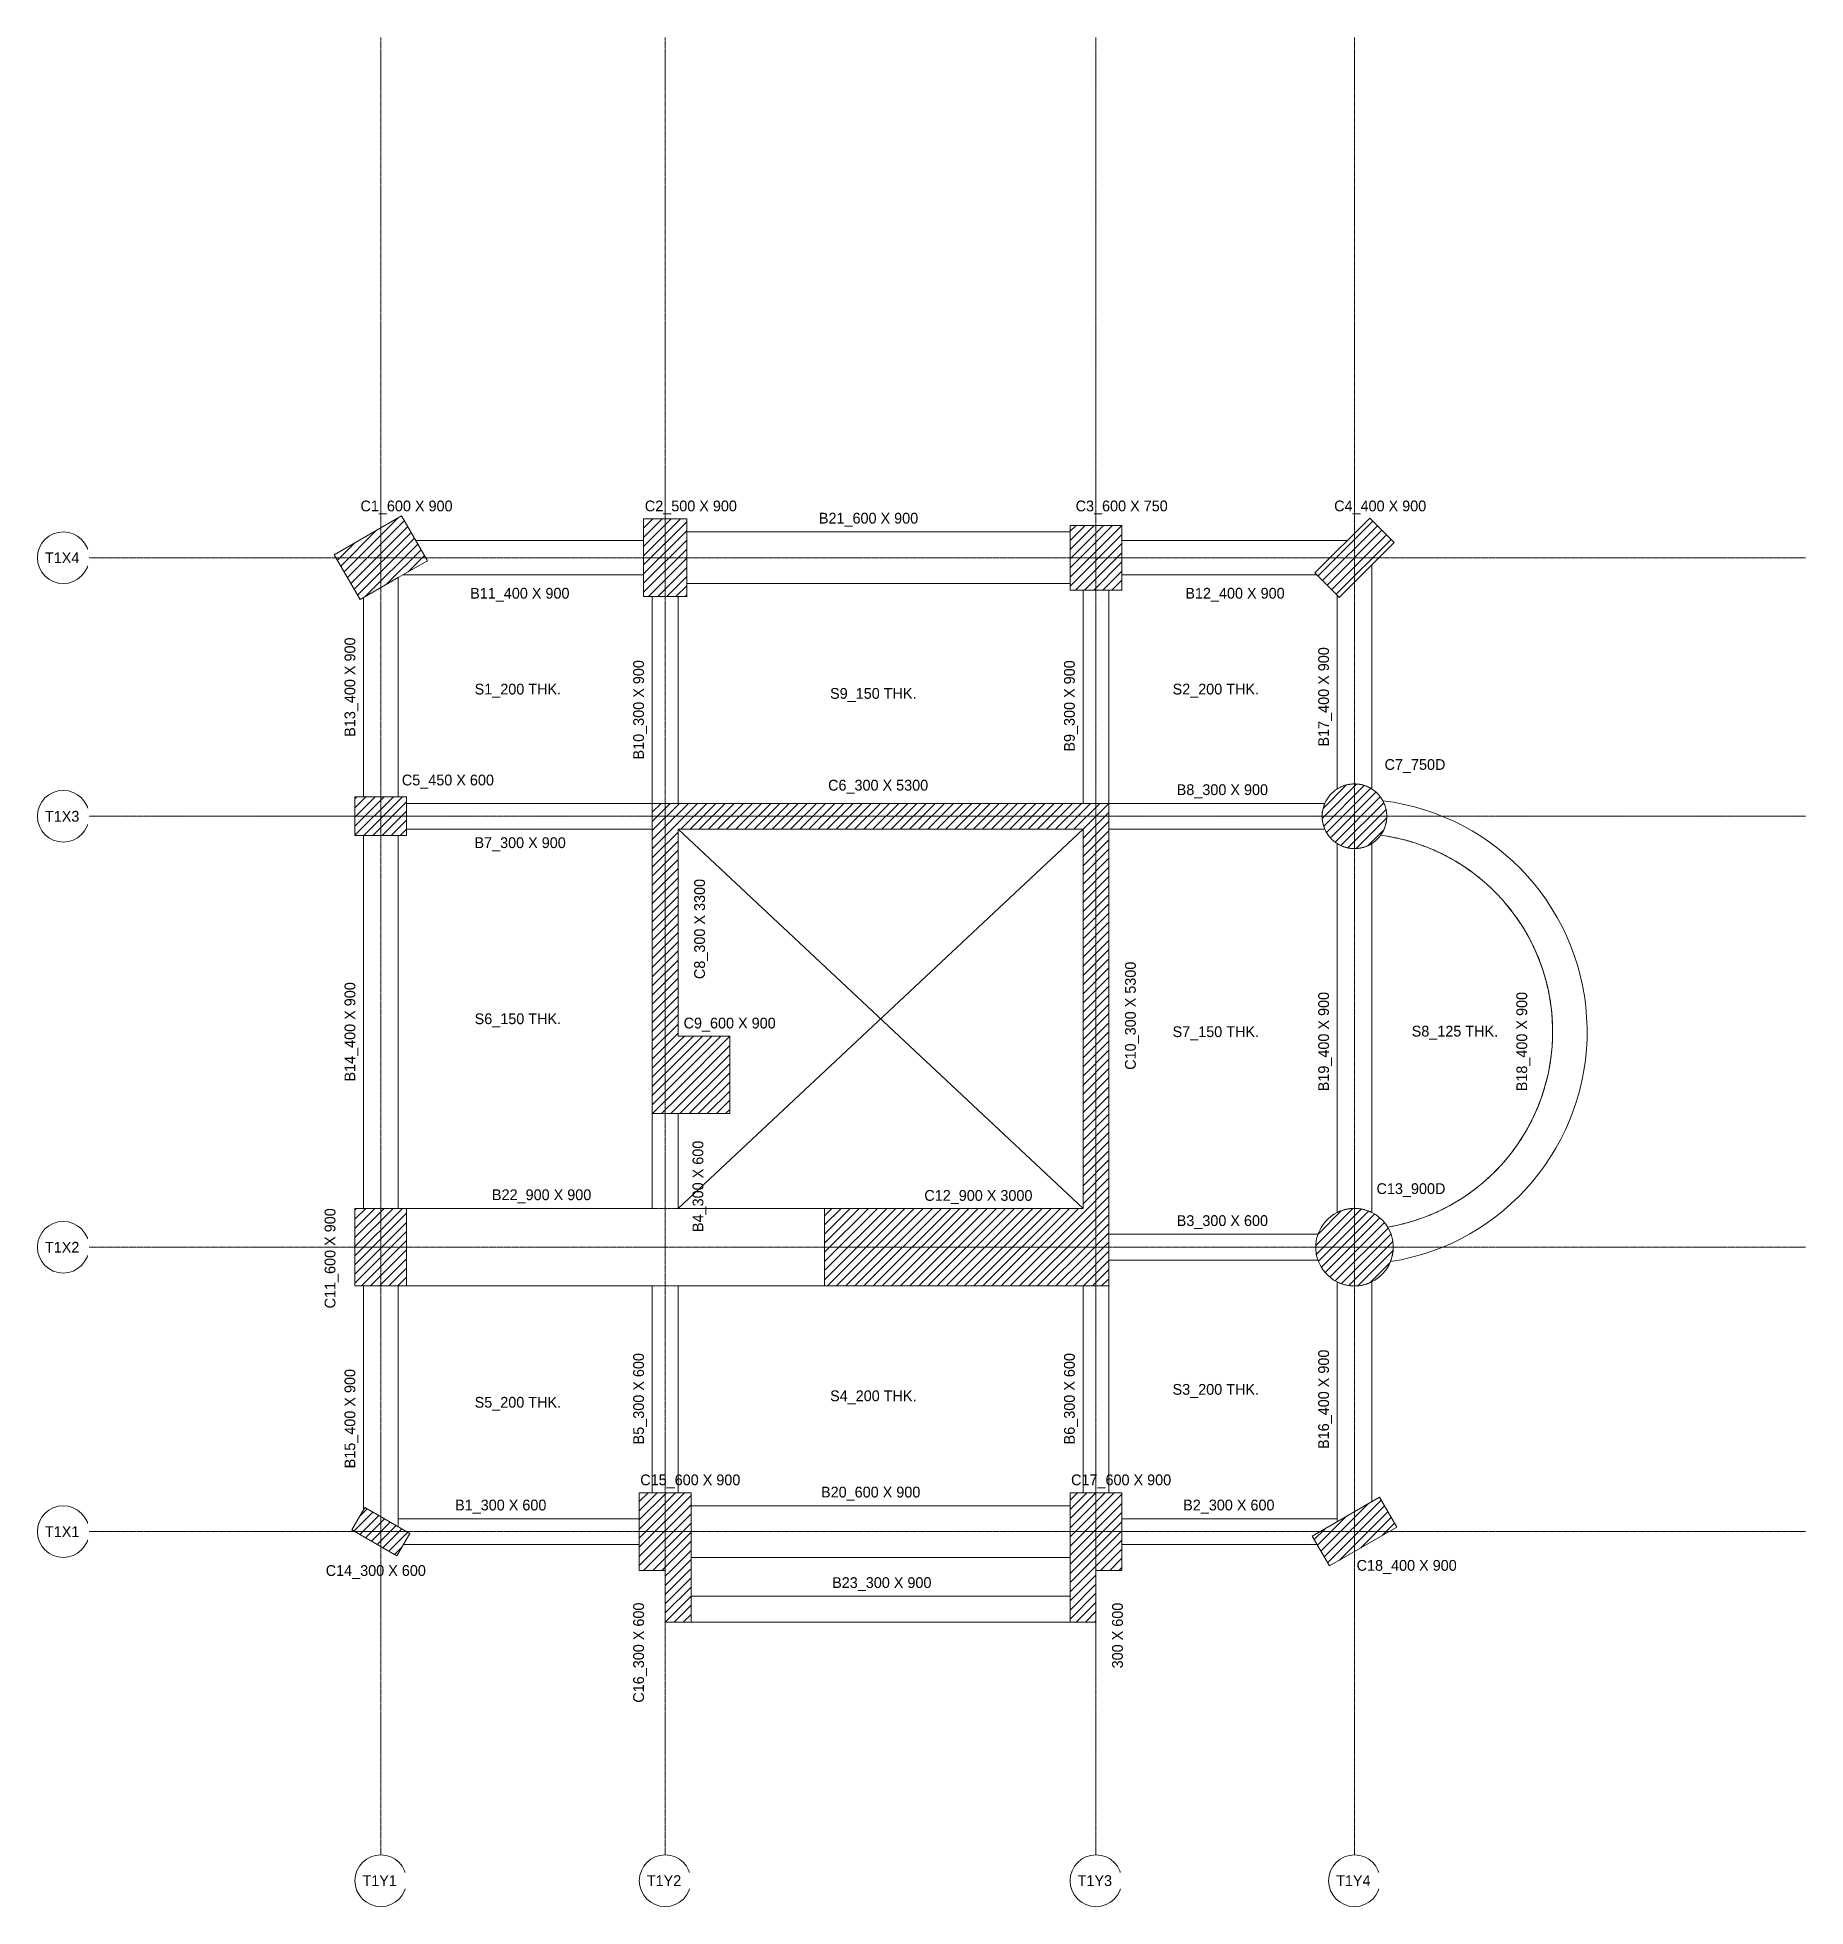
# Model space of a CAD drawing. Header units: millimetres. Extents: x -4286 to 16236, y -4651 to 17037.
import ezdxf

# ---------------------------------------------------------------- set-up
doc = ezdxf.new("R2010")
doc.units = ezdxf.units.MM
doc.linetypes.add('Dash', pattern=[6.35, 3.175, -3.175])
doc.linetypes.add('Grid Line', pattern=[22.225, 12.7, -3.175, 3.175, -3.175])
for name, color, linetype, lineweight in [('A-DETL', 90, 'Continuous', 18), ('A-FLOR', 192, 'Continuous', 18), ('A-FLOR-IDEN', 11, 'Continuous', 9), ('S-BEAM', 12, 'Continuous', 18), ('S-BEAM-HDLN', 1, 'Dash', 18), ('S-BEAM-IDEN', 2, 'Continuous', 9), ('S-COLS', 52, 'Continuous', 18), ('S-COLS-HDLN', 52, 'Dash', 18), ('S-COLS-IDEN', 171, 'Continuous', 9), ('S-GRID', 1, 'Continuous', 9), ('S-GRID-IDEN', 1, 'Continuous', 9)]:
    doc.layers.add(name, color=color, linetype=linetype, lineweight=lineweight)
doc.styles.add('JetBrains Mono', font='JetBrainsMono-VariableFont_wght.ttf', dxfattribs={"height": 125})
pattern_1 = [(45, (0, 0), (-53.033, 53.033), [])]

# ---------------------------------------------------------------- blocks, each defined once
blk = doc.blocks.new('Grid - M_Grid Head - Circle-24584-01 1st Floor Lvl_')
at = {"layer": 'S-GRID-IDEN'}
blk.add_circle((0, 0), 6, dxfattribs=at)

msp = doc.modelspace()

# ---------------------------------------------------------------- hatches: boundary and pattern name
at = {"layer": 'S-COLS'}
h = msp.add_hatch(dxfattribs=at)
h.set_pattern_fill('FP_1', color=8, style=0, pattern_type=2)
h.set_pattern_definition(pattern_1)
h.paths.add_polyline_path([(-540, 10515), (240, 10965), (-60, 11485), (-840, 11035)])
h = msp.add_hatch(dxfattribs=at)
h.set_pattern_fill('FP_1', color=8, style=0, pattern_type=2)
h.set_pattern_definition(pattern_1)
h.paths.add_polyline_path([(3150, 10550), (3250, 10550), (3250, 11450), (2750, 11450), (2750, 10550), (2850, 10550)])
h = msp.add_hatch(dxfattribs=at)
h.set_pattern_fill('FP_1', color=8, style=0, pattern_type=2)
h.set_pattern_definition(pattern_1)
h.paths.add_polyline_path([(7700, 10625), (8300, 10625), (8300, 11375), (7700, 11375), (7700, 10700)])
h = msp.add_hatch(dxfattribs=at)
h.set_pattern_fill('FP_1', color=8, style=0, pattern_type=2)
h.set_pattern_definition(pattern_1)
h.paths.add_polyline_path([(10823, 10540), (11460, 11177), (11177, 11460), (10540, 10823), (10800, 10564)])
h = msp.add_hatch(dxfattribs=at)
h.set_pattern_fill('FP_1', color=8, style=0, pattern_type=2)
h.set_pattern_definition(pattern_1)
h.paths.add_polyline_path([(10978, 7626), (11036, 7627), (11094, 7637), (11149, 7656), (11202, 7684), (11239, 7711), (11273, 7743), (11304, 7780), (11336, 7834), (11359, 7892), (11372, 7953), (11375, 8016), (11367, 8078), (11349, 8138), (11321, 8194), (11284, 8245), (11239, 8289), (11188, 8325), (11135, 8350), (11079, 8367), (11022, 8374), (10964, 8373), (10906, 8363), (10851, 8344), (10800, 8317), (10755, 8284), (10716, 8244), (10682, 8199), (10656, 8150), (10639, 8102), (10629, 8051), (10625, 8000), (10629, 7949), (10639, 7898), (10656, 7850), (10682, 7801), (10716, 7756), (10755, 7716), (10800, 7683), (10813, 7675), (10865, 7650), (10921, 7633)])
h = msp.add_hatch(dxfattribs=at)
h.set_pattern_fill('FP_1', color=8, style=0, pattern_type=2)
h.set_pattern_definition(pattern_1)
h.paths.add_polyline_path([(0, 7775), (0, 8225), (-600, 8225), (-600, 7775), (-100, 7775)])
h = msp.add_hatch(dxfattribs=at)
h.set_pattern_fill('FP_1', color=8, style=0, pattern_type=2)
h.set_pattern_definition(pattern_1)
h.paths.add_polyline_path([(8150, 7850), (8150, 8150), (2850, 8150), (2850, 7850), (7850, 7850)])
h = msp.add_hatch(dxfattribs=at)
h.set_pattern_fill('FP_1', color=8, style=0, pattern_type=2)
h.set_pattern_definition(pattern_1)
h.paths.add_polyline_path([(3150, 4550), (3150, 7850), (2850, 7850), (2850, 4550)])
h = msp.add_hatch(dxfattribs=at)
h.set_pattern_fill('FP_1', color=8, style=0, pattern_type=2)
h.set_pattern_definition(pattern_1)
h.paths.add_polyline_path([(7850, 2550), (8150, 2550), (8150, 7850), (7850, 7850), (7850, 3211)])
h = msp.add_hatch(dxfattribs=at)
h.set_pattern_fill('FP_1', color=8, style=0, pattern_type=2)
h.set_pattern_definition(pattern_1)
h.paths.add_polyline_path([(3750, 4550), (3750, 5450), (3150, 5450), (3150, 4550)])
h = msp.add_hatch(dxfattribs=at)
h.set_pattern_fill('FP_1', color=8, style=0, pattern_type=2)
h.set_pattern_definition(pattern_1)
h.paths.add_polyline_path([(-600, 2550), (0, 2550), (0, 3450), (-600, 3450)])
h = msp.add_hatch(dxfattribs=at)
h.set_pattern_fill('FP_1', color=8, style=0, pattern_type=2)
h.set_pattern_definition(pattern_1)
h.paths.add_polyline_path([(7850, 2550), (7850, 3450), (4850, 3450), (4850, 2550), (5975, 2550)])
h = msp.add_hatch(dxfattribs=at)
h.set_pattern_fill('FP_1', color=8, style=0, pattern_type=2)
h.set_pattern_definition(pattern_1)
h.paths.add_polyline_path([(11004, 2550), (11074, 2556), (11142, 2573), (11207, 2600), (11266, 2637), (11319, 2683), (11365, 2737), (11401, 2797), (11428, 2862), (11445, 2930), (11450, 3000), (11446, 3061), (11434, 3121), (11413, 3178), (11385, 3232), (11349, 3285), (11305, 3331), (11255, 3371), (11200, 3403), (11145, 3426), (11088, 3441), (11030, 3449), (10970, 3449), (10912, 3441), (10855, 3426), (10800, 3403), (10741, 3368), (10687, 3323), (10641, 3272), (10603, 3211), (10576, 3150), (10561, 3101), (10553, 3051), (10550, 3000), (10553, 2949), (10561, 2899), (10576, 2850), (10604, 2787), (10641, 2728), (10687, 2677), (10741, 2632), (10800, 2597), (10865, 2571), (10934, 2555)])
h = msp.add_hatch(dxfattribs=at)
h.set_pattern_fill('FP_1', color=8, style=0, pattern_type=2)
h.set_pattern_definition(pattern_1)
h.paths.add_polyline_path([(2700, -750), (3300, -750), (3300, 150), (2700, 150), (2700, -150)])
h = msp.add_hatch(dxfattribs=at)
h.set_pattern_fill('FP_1', color=8, style=0, pattern_type=2)
h.set_pattern_definition(pattern_1)
h.paths.add_polyline_path([(8000, -750), (8300, -750), (8300, 150), (7700, 150), (7700, -750)])
h = msp.add_hatch(dxfattribs=at)
h.set_pattern_fill('FP_1', color=8, style=0, pattern_type=2)
h.set_pattern_definition(pattern_1)
h.paths.add_polyline_path([(10710, -698), (11490, -248), (11290, 98), (10510, -352)])
h = msp.add_hatch(dxfattribs=at)
h.set_pattern_fill('FP_2', color=8, style=0, pattern_type=2)
h.set_pattern_definition(pattern_1)
h.paths.add_polyline_path([(-115, -580), (35, -320), (-485, -20), (-635, -280)])
h = msp.add_hatch(dxfattribs=at)
h.set_pattern_fill('FP_1', color=8, style=0, pattern_type=2)
h.set_pattern_definition(pattern_1)
h.paths.add_polyline_path([(3300, -1350), (3300, -750), (3000, -750), (3000, -1350)])
h = msp.add_hatch(dxfattribs=at)
h.set_pattern_fill('FP_1', color=8, style=0, pattern_type=2)
h.set_pattern_definition(pattern_1)
h.paths.add_polyline_path([(8000, -1350), (8000, -750), (7700, -750), (7700, -1350)])

# ---------------------------------------------------------------- linework, layer by layer
at = {"layer": 'A-DETL'}
for p, q in [((3150, 7850), (7850, 3450)), ((3150, 3450), (7850, 7850))]:
    msp.add_line(p, q, dxfattribs=at)
at = {"layer": 'A-FLOR'}
for p, q in [((-46, 10800), (-100, 10769)), ((-100, 10769), (-100, 8225)), ((2750, 10800), (-46, 10800)), ((2750, 10550), (2750, 10800)), ((7700, 10700), (3250, 10700)), ((3250, 10700), (3250, 10550)), ((7700, 10625), (7700, 10700)), ((10564, 10800), (8300, 10800)), ((8300, 10800), (8300, 10625)), ((10800, 10564), (10564, 10800)), ((2850, 10550), (2750, 10550)), ((2850, 8150), (2850, 10550)), ((3250, 10550), (3150, 10550)), ((3150, 10550), (3150, 8150)), ((7850, 10625), (7700, 10625)), ((7850, 8150), (7850, 10625)), ((8300, 10625), (8150, 10625)), ((8150, 10625), (8150, 8150)), ((10800, 8317), (10800, 10564)), ((-100, 8225), (0, 8225)), ((0, 8225), (0, 8150)), ((0, 8150), (2850, 8150)), ((3150, 8150), (7850, 8150)), ((8150, 8150), (10656, 8150)), ((0, 7850), (0, 7775)), ((2850, 7850), (0, 7850)), ((2850, 3450), (2850, 7850)), ((8150, 7850), (8150, 3150)), ((10656, 7850), (8150, 7850)), ((0, 7775), (-100, 7775)), ((-100, 7775), (-100, 3450)), ((10800, 3403), (10800, 7683)), ((11200, 7683), (11200, 3403)), ((-100, 3450), (2850, 3450)), ((8150, 3150), (10576, 3150)), ((8150, 2850), (8150, 150)), ((10576, 2850), (8150, 2850)), ((-100, 2550), (-100, -150)), ((2850, 2550), (-100, 2550)), ((2850, 150), (2850, 2550)), ((7850, 2550), (3150, 2550)), ((3150, 2550), (3150, 150)), ((7850, 150), (7850, 2550)), ((10800, -150), (10800, 2597)), ((2700, -150), (2700, 150)), ((2700, 150), (2850, 150)), ((3150, 150), (3300, 150)), ((3300, 150), (3300, 0)), ((7700, 0), (7700, 150)), ((7700, 150), (7850, 150)), ((8150, 150), (8300, 150)), ((8300, 150), (8300, -150)), ((-100, -150), (2700, -150)), ((3300, 0), (7700, 0)), ((8300, -150), (10800, -150))]:
    msp.add_line(p, q, dxfattribs=at)
for centre, radius, start, end in [((11000, 8000), 375, 122.231, 156.4218), ((11000, 8000), 375, 203.5782, 237.769), ((11000, 8000), 375, 302.231, 324.0556), ((11000, 5500), 2300, 279.6434, 82.4149), ((11000, 3000), 450, 116.3878, 160.5288), ((11000, 3000), 450, 31.1089, 63.6122), ((11000, 3000), 450, 199.4712, 243.6122)]:
    msp.add_arc(centre, radius, start, end, dxfattribs=at)
at = {"layer": 'S-BEAM'}
for p, q in [((7700, 11300), (3250, 11300)), ((2750, 11200), (104, 11200)), ((10917, 11200), (8300, 11200)), ((11200, 8317), (11200, 10917)), ((-500, 10538), (-500, 8225)), ((-500, 7775), (-500, 3450)), ((3150, 3450), (3150, 4550)), ((4850, 3450), (3150, 3450)), ((-500, 2550), (-500, -46)), ((11200, 46), (11200, 2597)), ((-40, -450), (2700, -450)), ((3300, -600), (7700, -600)), ((8300, -450), (10567, -450)), ((7700, -1050), (3300, -1050)), ((3300, -1350), (7700, -1350))]:
    msp.add_line(p, q, dxfattribs=at)
for centre, radius, start, end in [((11000, 8000), 375, 109.5838, 112.4818), ((11000, 8000), 375, 99.2315, 102.7433), ((11000, 8000), 375, 89.2914, 92.9413), ((11000, 8000), 375, 79.4892, 83.0009), ((11000, 8000), 375, 69.7505, 72.6468), ((11000, 8000), 375, 57.769, 59.8975), ((11000, 8000), 375, 174.0127, 177.0622), ((11000, 8000), 375, 165.2139, 167.7655), ((11000, 8000), 375, 25.0515, 28.6636), ((11000, 5500), 2700, 278.8989, 83.0001), ((11000, 8000), 375, 15.6073, 20.4975), ((11000, 8000), 375, 6.1487, 11.0822), ((11000, 8000), 375, 182.9371, 185.9859), ((11000, 8000), 375, 192.2339, 194.7853), ((11000, 8000), 375, 326.4501, 333.423), ((11000, 8000), 375, 337.3974, 342.8376), ((11000, 8000), 375, 347.1191, 352.2523), ((11000, 8000), 375, 356.6634, 1.6671), ((11000, 8000), 375, 249.7504, 252.648), ((11000, 8000), 375, 259.4895, 263.002), ((11000, 8000), 375, 269.2919, 272.9429), ((11000, 8000), 375, 279.2317, 282.7454), ((11000, 8000), 375, 289.5818, 292.4841), ((11000, 5500), 2300, 78.3105, 81.055), ((11000, 5500), 2300, 74.1888, 76.4675), ((11000, 5500), 2300, 70.067, 72.2522), ((11000, 5500), 2300, 65.9453, 68.0905), ((11000, 5500), 2300, 61.8235, 63.9467), ((11000, 5500), 2300, 57.7017, 59.8111), ((11000, 5500), 2300, 53.5799, 55.6798), ((11000, 5500), 2300, 49.4581, 51.5512), ((11000, 5500), 2300, 45.3362, 47.4242), ((11000, 5500), 2300, 41.2143, 43.2984), ((11000, 5500), 2300, 37.0924, 39.1734), ((11000, 5500), 2300, 32.9705, 35.0491), ((11000, 5500), 2300, 28.8486, 30.9252), ((11000, 5500), 2300, 24.7266, 26.8016), ((11000, 5500), 2300, 20.6045, 22.6784), ((11000, 5500), 2300, 16.4824, 18.5554), ((11000, 5500), 2300, 12.3603, 14.4325), ((11000, 5500), 2300, 8.2381, 10.3099), ((11000, 5500), 2300, 4.1159, 6.1873), ((11000, 5500), 2300, 359.9935, 2.0649), ((11000, 5500), 2300, 351.7485, 353.8203), ((11000, 5500), 2300, 355.8711, 357.9425), ((11000, 5500), 2300, 347.6259, 349.6981), ((11000, 5500), 2300, 343.503, 345.576), ((11000, 5500), 2300, 335.2568, 337.3318), ((11000, 5500), 2300, 339.38, 341.4539), ((11000, 5500), 2300, 331.1332, 333.2098), ((11000, 5500), 2300, 322.885, 324.966), ((11000, 5500), 2300, 327.0093, 329.0879), ((11000, 5500), 2300, 314.6342, 316.7222), ((11000, 5500), 2300, 318.76, 320.8441), ((11000, 5500), 2300, 306.3786, 308.4785), ((11000, 5500), 2300, 310.5073, 312.6003), ((11000, 5500), 2300, 298.1117, 300.2349), ((11000, 5500), 2300, 302.2473, 304.3567), ((11000, 3000), 450, 105.6893, 108.111), ((11000, 3000), 450, 96.8983, 99.8501), ((11000, 3000), 450, 88.464, 91.5347), ((11000, 3000), 450, 80.1489, 83.1005), ((11000, 3000), 450, 71.8882, 74.3104), ((11000, 5500), 2300, 281.0005, 283.7479), ((11000, 5500), 2300, 285.5913, 287.8696), ((11000, 5500), 2300, 289.8064, 291.9914), ((11000, 5500), 2300, 293.968, 296.1131), ((11000, 3000), 450, 338.1473, 340.4298), ((11000, 3000), 450, 343.5436, 349.0312), ((11000, 3000), 450, 351.827, 359.5663), ((11000, 3000), 450, 248.2641, 252.4453), ((11000, 3000), 450, 256.9855, 261.3198), ((11000, 3000), 450, 265.8348, 270.1943), ((11000, 3000), 450, 274.6981, 279.0688), ((11000, 3000), 450, 283.5662, 287.9433), ((11000, 3000), 450, 292.4363, 296.3878)]:
    msp.add_arc(centre, radius, start, end, dxfattribs=at)
at = {"layer": 'S-BEAM-HDLN'}
for p, q in [((2850, 3450), (3150, 3450)), ((3150, 2550), (2850, 2550)), ((-100, -150), (-100, -242)), ((10800, -185), (10800, -150))]:
    msp.add_line(p, q, dxfattribs=at)
for centre, radius, start, end in [((11000, 8000), 375, 112.5889, 121.644), ((11000, 8000), 375, 102.8741, 109.1925), ((11000, 8000), 375, 93.1093, 98.9966), ((11000, 8000), 375, 83.2361, 89.1235), ((11000, 8000), 375, 73.0388, 79.3586), ((11000, 8000), 375, 60.5883, 69.6435), ((11000, 8000), 375, 168.1343, 173.8544), ((11000, 8000), 375, 156.975, 165.0907), ((11000, 8000), 375, 20.6182, 24.6843), ((11000, 8000), 375, 11.1971, 15.1732), ((11000, 8000), 375, 1.7768, 5.618), ((11000, 8000), 375, 177.2836, 182.7155), ((11000, 8000), 375, 186.1442, 191.8647), ((11000, 8000), 375, 194.9085, 203.0243), ((11000, 8000), 375, 333.5195, 335.8028), ((11000, 8000), 375, 342.9381, 346.1632), ((11000, 8000), 375, 352.3572, 355.9809), ((11000, 8000), 375, 240.5882, 249.6434), ((11000, 8000), 375, 253.04, 259.3589), ((11000, 8000), 375, 263.2373, 269.1241), ((11000, 8000), 375, 273.111, 278.9971), ((11000, 8000), 375, 282.8762, 289.1914), ((11000, 8000), 375, 292.5913, 301.646), ((11000, 5500), 2300, 77.3737, 78.2752), ((11000, 5500), 2300, 72.7956, 74.1525), ((11000, 5500), 2300, 68.4786, 70.0298), ((11000, 5500), 2300, 64.2486, 65.907), ((11000, 5500), 2300, 60.058, 61.7841), ((11000, 5500), 2300, 55.8887, 57.6611), ((11000, 5500), 2300, 51.7322, 53.5381), ((11000, 5500), 2300, 47.584, 49.4149), ((11000, 5500), 2300, 43.4413, 45.2917), ((11000, 5500), 2300, 39.3028, 41.1683), ((11000, 5500), 2300, 35.1671, 37.0448), ((11000, 5500), 2300, 31.0338, 32.9211), ((11000, 5500), 2300, 26.9022, 28.7973), ((11000, 5500), 2300, 22.772, 24.6733), ((11000, 5500), 2300, 18.643, 20.5491), ((11000, 5500), 2300, 14.5148, 16.4247), ((11000, 5500), 2300, 10.3875, 12.3), ((11000, 5500), 2300, 6.2607, 8.175), ((11000, 5500), 2300, 2.1345, 4.0496), ((11000, 5500), 2300, 358.0088, 359.9239), ((11000, 5500), 2300, 353.8834, 355.7977), ((11000, 5500), 2300, 345.6337, 347.5436), ((11000, 5500), 2300, 349.7584, 351.6709), ((11000, 5500), 2300, 341.5093, 343.4154), ((11000, 5500), 2300, 337.3851, 339.2864), ((11000, 5500), 2300, 329.1373, 331.0246), ((11000, 5500), 2300, 333.2611, 335.1562), ((11000, 5500), 2300, 325.0136, 326.8913), ((11000, 5500), 2300, 316.7667, 318.6171), ((11000, 5500), 2300, 320.8901, 322.7557), ((11000, 5500), 2300, 308.5203, 310.3262), ((11000, 5500), 2300, 312.6435, 314.4745), ((11000, 5500), 2300, 300.2743, 302.0005), ((11000, 5500), 2300, 304.3973, 306.1697), ((11000, 3000), 450, 108.2161, 115.81), ((11000, 3000), 450, 99.9784, 105.3044), ((11000, 3000), 450, 91.6996, 96.6674), ((11000, 3000), 450, 83.3312, 88.2991), ((11000, 3000), 450, 74.695, 80.0205), ((11000, 3000), 450, 64.1891, 71.7832), ((11000, 5500), 2300, 283.7832, 284.6864), ((11000, 5500), 2300, 287.9059, 289.2634), ((11000, 5500), 2300, 292.0286, 293.5801), ((11000, 5500), 2300, 296.1514, 297.81), ((11000, 3000), 450, 340.6034, 343.3919), ((11000, 3000), 450, 349.3204, 351.7144), ((11000, 3000), 450, 252.5287, 253.8904), ((11000, 3000), 450, 261.4048, 263.9806), ((11000, 3000), 450, 270.2808, 273.3745), ((11000, 3000), 450, 279.1569, 282.537), ((11000, 3000), 450, 288.0331, 291.5945)]:
    msp.add_arc(centre, radius, start, end, dxfattribs=at)
at = {"layer": 'S-COLS'}
for p, q in [((-840, 11035), (-60, 11485)), ((-60, 11485), (240, 10965)), ((2750, 11450), (3250, 11450)), ((2750, 10800), (2750, 11450)), ((3250, 11450), (3250, 10700)), ((7700, 11375), (8300, 11375)), ((7700, 10700), (7700, 11375)), ((8300, 11375), (8300, 10800)), ((10540, 10823), (11177, 11460)), ((11177, 11460), (11460, 11177)), ((11460, 11177), (10823, 10540)), ((-540, 10515), (-840, 11035)), ((240, 10965), (-46, 10800)), ((-100, 10769), (-540, 10515)), ((-46, 10800), (-100, 10769)), ((2750, 10550), (2750, 10800)), ((3250, 10700), (3250, 10550)), ((7700, 10625), (7700, 10700)), ((8300, 10800), (8300, 10625)), ((10564, 10800), (10540, 10823)), ((10800, 10564), (10564, 10800)), ((2850, 10550), (2750, 10550)), ((3150, 10550), (2850, 10550)), ((3250, 10550), (3150, 10550)), ((7850, 10625), (7700, 10625)), ((8150, 10625), (7850, 10625)), ((8300, 10625), (8150, 10625)), ((10823, 10540), (10800, 10564)), ((-600, 7775), (-600, 8225)), ((-600, 8225), (-100, 8225)), ((-100, 8225), (0, 8225)), ((0, 8225), (0, 8150)), ((0, 8150), (0, 7850)), ((2850, 7850), (2850, 8150)), ((2850, 8150), (3150, 8150)), ((3150, 8150), (7850, 8150)), ((7850, 8150), (8150, 8150)), ((8150, 8150), (8150, 7850)), ((0, 7850), (0, 7775)), ((2850, 4550), (2850, 7850)), ((3150, 7850), (3150, 5450)), ((7850, 7850), (3150, 7850)), ((7850, 3450), (7850, 7850)), ((8150, 7850), (8150, 3150)), ((11330, 7822), (11330, 7822)), ((-100, 7775), (-600, 7775)), ((0, 7775), (-100, 7775)), ((3150, 5450), (3750, 5450)), ((3750, 5450), (3750, 4550)), ((3150, 4550), (2850, 4550)), ((3750, 4550), (3150, 4550)), ((-600, 3450), (-100, 3450)), ((-600, 2550), (-600, 3450)), ((-100, 3450), (0, 3450)), ((0, 3450), (0, 2550)), ((4850, 2550), (4850, 3450)), ((4850, 3450), (7850, 3450)), ((8150, 3150), (8150, 2850)), ((8150, 2850), (8150, 2550)), ((-100, 2550), (-600, 2550)), ((0, 2550), (-100, 2550)), ((7850, 2550), (4850, 2550)), ((8150, 2550), (7850, 2550)), ((10981, 2550), (10981, 2550)), ((2700, 150), (2850, 150)), ((2700, -150), (2700, 150)), ((2850, 150), (3150, 150)), ((3150, 150), (3300, 150)), ((3300, 150), (3300, 0)), ((7700, 150), (7850, 150)), ((7700, 0), (7700, 150)), ((7850, 150), (8150, 150)), ((8150, 150), (8300, 150)), ((8300, 150), (8300, -150)), ((10510, -352), (11290, 98)), ((11290, 98), (11490, -248)), ((-635, -280), (-485, -20)), ((-485, -20), (35, -320)), ((2700, -750), (2700, -150)), ((3300, 0), (3300, -750)), ((7700, -750), (7700, 0)), ((8300, -150), (8300, -750)), ((-115, -580), (-635, -280)), ((35, -320), (-115, -580)), ((10710, -698), (10510, -352)), ((11490, -248), (10710, -698)), ((3000, -750), (2700, -750)), ((3000, -1350), (3000, -750)), ((3300, -750), (3300, -1350)), ((7700, -1350), (7700, -750)), ((8300, -750), (8000, -750)), ((8000, -750), (8000, -1350)), ((3300, -1350), (3000, -1350)), ((8000, -1350), (7700, -1350))]:
    msp.add_line(p, q, dxfattribs=at)
for centre, radius, start, end in [((11000, 8000), 375, 122.231, 156.4218), ((11000, 8000), 375, 60, 122.231), ((11000, 8000), 375, 111.0064, 111.4511), ((11000, 8000), 375, 100.8128, 101.8951), ((11000, 8000), 375, 90.6198, 92.2749), ((11000, 8000), 375, 80.4272, 82.5143), ((11000, 8000), 375, 70.2349, 72.3319), ((11000, 8000), 375, 324.0556, 60), ((11000, 8000), 375, 47.6534, 50.1523), ((11000, 8000), 375, 36.9149, 40.3488), ((11000, 8000), 375, 156.4218, 203.5782), ((11000, 8000), 375, 26.7142, 30.5446), ((11000, 8000), 375, 16.6927, 19.6795), ((11000, 8000), 375, 10.1448, 10.9336), ((11000, 8000), 375, 6.7526, 7.6982), ((11000, 8000), 375, 203.5782, 237.769), ((11000, 8000), 375, 341.2545, 341.509), ((11000, 8000), 375, 350.8882, 351.3186), ((11000, 8000), 375, 0.518, 1.1267), ((11000, 8000), 375, 237.769, 240), ((11000, 8000), 375, 240, 302.231), ((11000, 8000), 375, 250.2349, 252.3334), ((11000, 8000), 375, 260.4272, 262.5154), ((11000, 8000), 375, 270.6198, 272.2766), ((11000, 8000), 375, 280.8128, 281.8971), ((11000, 8000), 375, 291.0064, 291.4534), ((11000, 8000), 375, 302.231, 324.0556), ((11000, 3000), 450, 116.3878, 160.5288), ((11000, 3000), 450, 63.6122, 116.3878), ((11000, 3000), 450, 31.1089, 63.6122), ((11000, 3000), 450, 160.5288, 180), ((11000, 3000), 450, 0, 31.1089), ((11000, 3000), 450, 180, 199.4712), ((11000, 3000), 450, 199.4712, 243.6122), ((11000, 3000), 450, 243.6122, 0), ((11000, 3000), 450, 338.1651, 339.8215), ((11000, 3000), 450, 348.1802, 348.7155), ((11000, 3000), 450, 300.571, 304.5961), ((11000, 3000), 450, 309.8685, 313.8293), ((11000, 3000), 450, 319.2036, 323.0596), ((11000, 3000), 450, 328.608, 332.2874), ((11000, 3000), 450, 276.7061, 276.868), ((11000, 3000), 450, 285.8684, 286.1169), ((11000, 3000), 450, 295.0247, 295.359)]:
    msp.add_arc(centre, radius, start, end, dxfattribs=at)
at = {"layer": 'S-COLS-HDLN'}
for centre, radius, start, end in [((11000, 8000), 375, 139.7412, 141.5832), ((11000, 8000), 375, 128.2737, 130.3071), ((11000, 8000), 375, 117.4872, 120.9726), ((11000, 8000), 375, 107.7294, 110.9016), ((11000, 8000), 375, 98.1104, 100.7125), ((11000, 8000), 375, 88.5549, 90.5235), ((11000, 8000), 375, 79.0337, 80.3346), ((11000, 8000), 375, 69.5337, 70.1458), ((11000, 8000), 375, 168.2274, 170.8396), ((11000, 8000), 375, 158.6468, 161.5573), ((11000, 8000), 375, 149.102, 152.2448), ((11000, 8000), 375, 19.776, 20.7395), ((11000, 8000), 375, 9.1739, 10.052), ((11000, 8000), 375, 189.1589, 191.7734), ((11000, 8000), 375, 198.4416, 201.3536), ((11000, 8000), 375, 207.7548, 210.8983), ((11000, 8000), 375, 327.4546, 331.4781), ((11000, 8000), 375, 337.2355, 341.1317), ((11000, 8000), 375, 347.1362, 350.7773), ((11000, 8000), 375, 357.36, 0.417), ((11000, 8000), 375, 218.4076, 220.2608), ((11000, 8000), 375, 229.6967, 231.7104), ((11000, 8000), 375, 249.5336, 250.1458), ((11000, 8000), 375, 259.0341, 260.3346), ((11000, 8000), 375, 268.5557, 270.5235), ((11000, 8000), 375, 278.1115, 280.7125), ((11000, 8000), 375, 287.7306, 290.9016), ((11000, 8000), 375, 297.4916, 300.9722), ((11000, 8000), 375, 309.8475, 310.6659), ((11000, 8000), 375, 318.8707, 321.3338), ((11000, 3000), 450, 139.6006, 142.4318), ((11000, 3000), 450, 129.8208, 133.2636), ((11000, 3000), 450, 120.3818, 124.0918), ((11000, 3000), 450, 111.9981, 114.7513), ((11000, 3000), 450, 103.0711, 105.7422), ((11000, 3000), 450, 94.3611, 96.1952), ((11000, 3000), 450, 83.8078, 85.6374), ((11000, 3000), 450, 74.2578, 76.9277), ((11000, 3000), 450, 65.249, 68.0008), ((11000, 3000), 450, 56.2733, 58.9241), ((11000, 3000), 450, 35.8125, 38.4588), ((11000, 3000), 450, 169.4372, 171.5001), ((11000, 3000), 450, 160.8911, 161.6486), ((11000, 3000), 450, 151.2089, 151.5789), ((11000, 3000), 450, 26.5887, 29.5143), ((11000, 3000), 450, 17.5935, 20.6193), ((11000, 3000), 450, 8.7809, 11.3597), ((11000, 3000), 450, 188.5005, 190.5618), ((11000, 3000), 450, 198.3509, 199.1089), ((11000, 3000), 450, 339.9541, 341.5133), ((11000, 3000), 450, 348.9362, 350.7375), ((11000, 3000), 450, 208.4211, 208.7899), ((11000, 3000), 450, 217.5682, 220.3991), ((11000, 3000), 450, 226.7364, 230.1787), ((11000, 3000), 450, 235.908, 239.6185), ((11000, 3000), 450, 245.0882, 248.9064), ((11000, 3000), 450, 254.3038, 258.156), ((11000, 3000), 450, 263.5417, 267.3702), ((11000, 3000), 450, 272.785, 276.5631), ((11000, 3000), 450, 282.0354, 285.7422), ((11000, 3000), 450, 291.2959, 294.9118)]:
    msp.add_arc(centre, radius, start, end, dxfattribs=at)
at = {"layer": 'S-GRID', "linetype": 'Grid Line'}
for p, q in [((-300, 17037), (-300, -4051)), ((3000, 17037), (3000, -4051)), ((8000, 17037), (8000, -4051)), ((11000, 17037), (11000, -4051))]:
    msp.add_line(p, q, dxfattribs=at)

# ---------------------------------------------------------------- block references
at = {"layer": 'S-GRID-IDEN', "xscale": 49.99999999999998, "yscale": 49.99999999999998, "zscale": 49.99999999999998}
for p, rotation in [((-3986, 11000), 89.99999999999982), ((-3986, 8000), 89.99999999999982), ((-3986, 3000), 89.99999999999982), ((-3986, -300), 89.99999999999982), ((-300, -4351), 180), ((3000, -4351), 180), ((8000, -4351), 180), ((11000, -4351), 180)]:
    msp.add_blockref('Grid - M_Grid Head - Circle-24584-01 1st Floor Lvl_', p, dxfattribs=dict(at, rotation=rotation))

# ---------------------------------------------------------------- texts
at = {"layer": 'A-FLOR-IDEN', "char_height": 125, "width": 1410.97, "attachment_point": 1, "style": 'JetBrains Mono'}
for s, insert in [('S1_200 THK.', (789, 9538)), ('S9_150 THK.', (4914, 9488)), ('S2_200 THK.', (8889, 9538)), ('S6_150 THK.', (789, 5713)), ('S7_150 THK.', (8889, 5563)), ('S8_125 THK.', (11664, 5569)), ('S4_200 THK.', (4914, 1338)), ('S3_200 THK.', (8889, 1413)), ('S5_200 THK.', (789, 1263))]:
    msp.add_mtext(s, dxfattribs=dict(at, insert=insert))
at = {"layer": 'S-BEAM-IDEN', "char_height": 125, "attachment_point": 1, "style": 'JetBrains Mono'}
for s, insert, width in [('B21_600 X 900', (4784, 11521), 1667.51), ('B11_400 X 900', (737, 10650), 1667.51), ('B12_400 X 900', (9037, 10650), 1667.51), ('B8_300 X 900', (8937, 8371), 1539.24), ('B7_300 X 900', (787, 7756), 1539.24), ('B22_900 X 900', (990, 3671), 1667.51), ('B3_300 X 600', (8937, 3371), 1539.24), ('B20_600 X 900', (4809, 221), 1667.51), ('B1_300 X 600', (562, 71), 1539.24), ('B2_300 X 600', (9012, 71), 1539.24), ('B23_300 X 900', (4938, -829), 1667.51)]:
    msp.add_mtext(s, dxfattribs=dict(at, insert=insert, width=width))
at = {"layer": 'S-BEAM-IDEN', "char_height": 125, "attachment_point": 1, "rotation": 90, "style": 'JetBrains Mono'}
for s, insert, width in [('B13_400 X 900', (-721, 8922), 1667.51), ('B10_300 X 900', (2629, 8659), 1667.51), ('B9_300 X 900', (7629, 8750), 1539.24), ('B17_400 X 900', (10579, 8809), 1667.51), ('B14_400 X 900', (-721, 4922), 1667.51), ('B19_400 X 900', (10579, 4809), 1667.51), ('B18_400 X 900', (12879, 4809), 1667.51), ('B4_300 X 600', (3318, 3176), 1539.24), ('B5_300 X 600', (2629, 712), 1539.24), ('B6_300 X 600', (7629, 712), 1539.24), ('B16_400 X 900', (10579, 659), 1667.51), ('B15_400 X 900', (-721, 434), 1667.51)]:
    msp.add_mtext(s, dxfattribs=dict(at, insert=insert, width=width))
at = {"layer": 'S-COLS-IDEN', "char_height": 125, "attachment_point": 1, "style": 'JetBrains Mono'}
for s, insert, width in [('C1_600 X 900', (-536, 11663), 1539.24), ('C2_500 X 900', (2764, 11663), 1539.24), ('C3_600 X 750', (7764, 11663), 1539.24), ('C4_400 X 900', (10764, 11663), 1539.24), ('C5_450 X 600', (-56, 8483), 1539.24), ('C7_750D', (11349, 8663), 897.89), ('C6_300 X 5300', (4891, 8423), 1667.51), ('C9_600 X 900', (3214, 5663), 1539.24), ('C13_900D', (11256, 3742), 1026.16), ('C12_900 X 3000', (6008, 3663), 1795.78), ('C15_600 X 900', (2711, 363), 1667.51), ('C17_600 X 900', (7711, 363), 1667.51), ('C18_400 X 900', (11025, -629), 1667.51), ('C14_300 X 600', (-939, -689), 1667.51)]:
    msp.add_mtext(s, dxfattribs=dict(at, insert=insert, width=width))
at = {"layer": 'S-COLS-IDEN', "char_height": 125, "attachment_point": 1, "rotation": 90, "style": 'JetBrains Mono'}
for s, insert, width in [('C8_300 X 3300', (3337, 6111), 1667.51), ('C10_300 X 5300', (8337, 5058), 1795.78), ('C11_600 X 900', (-952, 2290), 1667.51), ('C16_300 X 600', (2629, -2285), 1667.51), ('300 X 600', (8187, -1887), 1154.43)]:
    msp.add_mtext(s, dxfattribs=dict(at, insert=insert, width=width))

# ---------------------------------------------------------------- next in the draw order: texts
at = {"layer": 'S-GRID-IDEN', "char_height": 125, "width": 513.08, "attachment_point": 1, "style": 'JetBrains Mono', "bg_fill": 3, "box_fill_scale": 1.25, "bg_fill_color": 9, "bg_fill_true_color": 13158600, "bg_fill_transparency": 0}
for s, insert in [('T1X4', (-4198, 11062)), ('T1X3', (-4198, 8062)), ('T1X2', (-4198, 3062)), ('T1X1', (-4198, -238)), ('T1Y1', (-513, -4287)), ('T1Y2', (2787, -4287)), ('T1Y3', (7787, -4287)), ('T1Y4', (10787, -4287))]:
    msp.add_mtext(s, dxfattribs=dict(at, insert=insert))

# ---------------------------------------------------------------- next in the draw order: linework, layer by layer
at = {"layer": 'S-GRID', "linetype": 'Grid Line'}
for p, q in [((16236, 11000), (-3686, 11000)), ((16236, 8000), (-3686, 8000)), ((16236, 3000), (-3686, 3000)), ((16236, -300), (-3686, -300))]:
    msp.add_line(p, q, dxfattribs=at)

doc.saveas('drawing.dxf')
